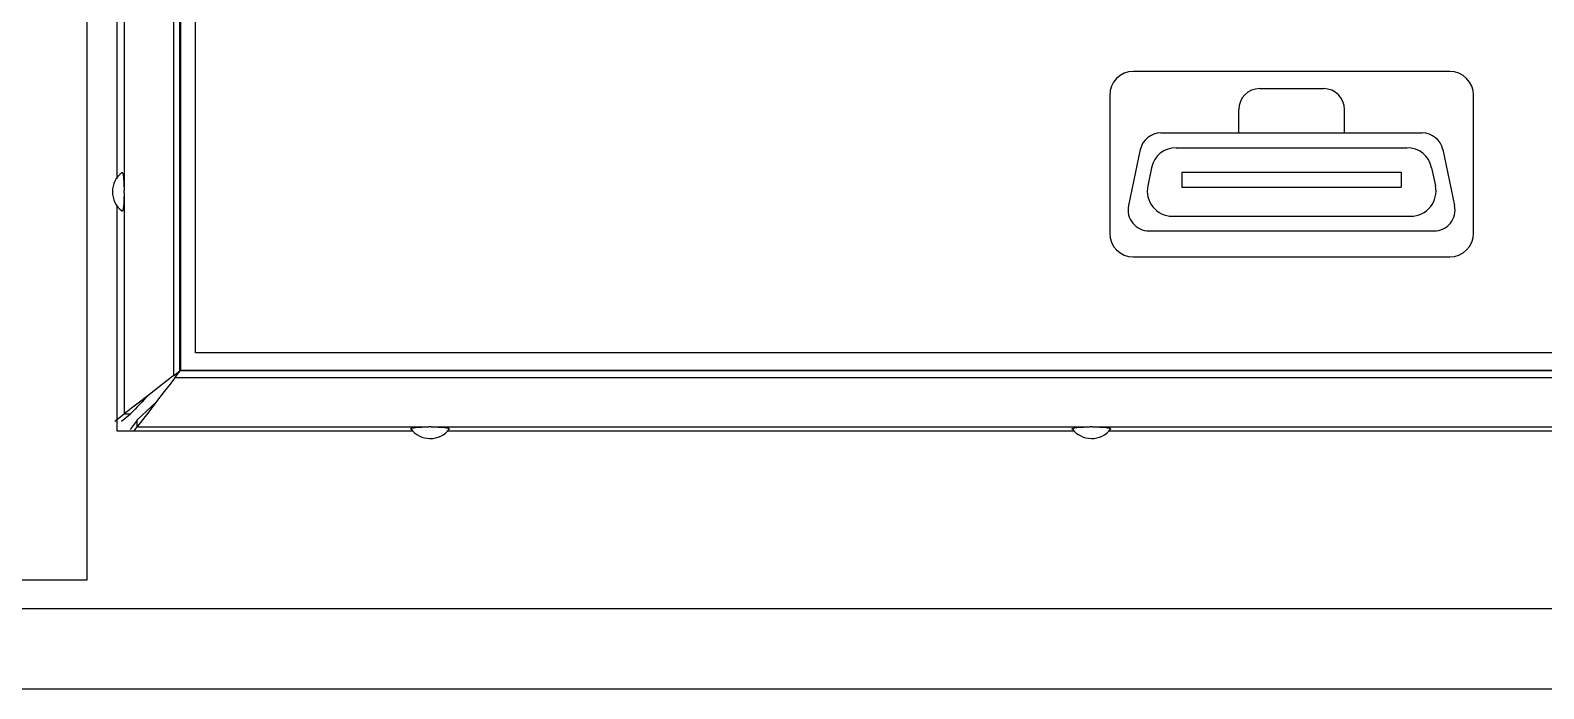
# Model space of a CAD drawing. Header units: inches. Extents: x 0.6 to 61.5, y 0.9 to 41.7.
# Drawn here: x 7.146 to 8.948, y 35.077 to 35.861 of the extents above; entities that cross this region are included whole.
import ezdxf

# ---------------------------------------------------------------- set-up
doc = ezdxf.new("R2010")
doc.units = ezdxf.units.IN
doc.header["$MEASUREMENT"] = 0
doc.layers.add('ARTWORK', color=2, linetype='Continuous')
doc.layers.add('OBJECT', color=7, linetype='Continuous')

msp = doc.modelspace()

# ---------------------------------------------------------------- linework, layer by layer
at = {"layer": 'ARTWORK'}
for points in [[(3.0834, 37.1385), (7.2134, 37.1385), (7.2134, 35.2065), (3.0834, 35.2065), (3.0834, 37.1385)], [(13.4131, 35.4773), (7.3431, 35.4773), (7.3431, 37.0473), (13.4131, 37.0473), (13.4131, 35.4773), (13.4131, 35.4773)], [(8.4593, 35.5913), (8.8364, 35.5913), (8.8419, 35.5919), (8.8471, 35.5935), (8.852, 35.596), (8.8562, 35.5995), (8.8597, 35.6038), (8.8623, 35.6086), (8.8639, 35.6139), (8.8644, 35.6193), (8.8644, 35.7838), (8.8639, 35.7893), (8.8623, 35.7945), (8.8597, 35.7993), (8.8562, 35.8036), (8.852, 35.8071), (8.8471, 35.8097), (8.8419, 35.8113), (8.8364, 35.8118), (8.4593, 35.8118), (8.4539, 35.8113), (8.4486, 35.8097), (8.4438, 35.8071), (8.4395, 35.8036), (8.436, 35.7993), (8.4335, 35.7945), (8.4319, 35.7893), (8.4313, 35.7838), (8.4313, 35.6193), (8.4319, 35.6139), (8.4335, 35.6086), (8.436, 35.6038), (8.4395, 35.5995), (8.4438, 35.596), (8.4486, 35.5935), (8.4539, 35.5919), (8.4593, 35.5913)]]:
    msp.add_lwpolyline(points, dxfattribs=at)
at = {"layer": 'OBJECT'}
for p, q in [((7.3167, 37.0686), (7.3167, 35.4497)), ((7.3245, 35.4557), (7.3245, 37.0626)), ((7.3253, 37.062), (7.3253, 35.4563)), ((7.2579, 36.2579), (7.2579, 35.6702)), ((7.2492, 36.2431), (7.2492, 35.684)), ((8.6099, 35.7915), (8.6859, 35.7915)), ((8.5849, 35.7387), (8.5849, 35.7665)), ((8.7109, 35.7387), (8.7109, 35.7665)), ((8.4922, 35.7387), (8.8035, 35.7387)), ((8.4677, 35.7189), (8.4537, 35.6523)), ((8.5105, 35.7212), (8.7852, 35.7212)), ((8.828, 35.7189), (8.842, 35.6523)), ((8.4811, 35.6974), (8.4766, 35.6759)), ((8.8146, 35.6974), (8.8191, 35.6759)), ((8.5172, 35.692), (8.7785, 35.692)), ((8.5172, 35.692), (8.5172, 35.6744)), ((8.7785, 35.692), (8.7785, 35.6744)), ((7.2579, 35.6688), (7.2579, 35.6702)), ((7.2579, 35.6674), (7.2579, 35.6688)), ((7.2579, 35.6674), (7.2579, 35.4044)), ((8.5172, 35.6744), (8.7785, 35.6744)), ((7.2492, 35.6526), (7.2492, 35.3845)), ((8.506, 35.6397), (8.7898, 35.6397)), ((8.4782, 35.6221), (8.8175, 35.6221)), ((7.3167, 35.4497), (7.3245, 35.4557)), ((7.3187, 35.4478), (7.3247, 35.4555)), ((7.3187, 35.4478), (13.4375, 35.4478)), ((13.4316, 35.4555), (7.3247, 35.4555)), ((7.3253, 35.4563), (13.431, 35.4563)), ((7.2733, 35.3968), (7.2967, 35.419)), ((7.247, 35.396), (7.2579, 35.4044)), ((7.2549, 35.396), (7.2657, 35.4044)), ((7.2579, 35.4044), (7.2657, 35.4044)), ((7.2734, 35.3968), (7.265, 35.3859)), ((7.2699, 35.3845), (7.2734, 35.389)), ((7.2734, 35.389), (7.2734, 35.3968)), ((7.2734, 35.389), (7.6207, 35.389)), ((7.6221, 35.389), (7.6207, 35.389)), ((7.6235, 35.389), (7.6221, 35.389)), ((7.6235, 35.389), (8.4081, 35.389)), ((8.4095, 35.389), (8.4081, 35.389)), ((8.4109, 35.389), (8.4095, 35.389)), ((8.4109, 35.389), (9.1955, 35.389)), ((7.2492, 35.3845), (7.6012, 35.3845)), ((7.6435, 35.3845), (8.3886, 35.3845)), ((8.4309, 35.3845), (9.176, 35.3845)), ((34.1692, 35.1725), (1.2992, 35.1725)), ((1.2992, 35.0775), (34.1692, 35.0775))]:
    msp.add_line(p, q, dxfattribs=at)
at = {"layer": 'OBJECT', "flags": 128}
for points in [[(7.2553, 35.6916), (7.2555, 35.6919), (7.2563, 35.6906), (7.2568, 35.6886), (7.2572, 35.6859), (7.2577, 35.6784), (7.2579, 35.6702)], [(7.2579, 35.6674), (7.2577, 35.6591), (7.2575, 35.6551), (7.2572, 35.6516), (7.2563, 35.6469), (7.2555, 35.6456), (7.2553, 35.6459)], [(7.3167, 35.4497), (7.316, 35.4492), (7.3145, 35.448), (7.3089, 35.4437), (7.2999, 35.4368), (7.2882, 35.4277), (7.2762, 35.4185), (7.2668, 35.4112), (7.2607, 35.4065), (7.2589, 35.4052), (7.2579, 35.4044)], [(7.3187, 35.4478), (7.3181, 35.4471), (7.3169, 35.4455), (7.3127, 35.44), (7.3058, 35.431), (7.2967, 35.4193), (7.2873, 35.4071), (7.2802, 35.3978), (7.2755, 35.3917), (7.2741, 35.3899), (7.2734, 35.389)], [(7.5992, 35.3864), (7.599, 35.3865), (7.6003, 35.3874), (7.6023, 35.3878), (7.605, 35.3882), (7.6125, 35.3888), (7.6207, 35.389)], [(7.6235, 35.389), (7.6318, 35.3888), (7.6358, 35.3885), (7.6392, 35.3882), (7.644, 35.3874), (7.6453, 35.3865), (7.645, 35.3864)], [(8.3866, 35.3864), (8.3864, 35.3865), (8.3877, 35.3874), (8.3897, 35.3878), (8.3924, 35.3882), (8.3999, 35.3888), (8.4081, 35.389)], [(8.4109, 35.389), (8.4192, 35.3888), (8.4232, 35.3885), (8.4266, 35.3882), (8.4314, 35.3874), (8.4327, 35.3865), (8.4324, 35.3864)]]:
    msp.add_lwpolyline(points, dxfattribs=at)
at = {"layer": 'OBJECT'}
for centre, radius, start, end in [((8.6099, 35.7665), 0.025, 90, 180), ((8.6859, 35.7665), 0.025, 0, 90), ((8.4922, 35.7137), 0.025, 90, 168.1095), ((8.8035, 35.7137), 0.025, 11.8905, 90), ((8.5105, 35.6912), 0.03, 90, 168.1095), ((8.7852, 35.6912), 0.03, 11.8905, 90), ((7.2718, 35.6693), 0.0276, 126.363, 181.026), ((8.506, 35.6697), 0.03, 168.1095, 270), ((8.7898, 35.6697), 0.03, 270, 11.8905), ((7.2711, 35.6678), 0.0269, 177.8616, 234.2799), ((8.4782, 35.6471), 0.025, 168.1095, 270), ((8.8175, 35.6471), 0.025, 270, 11.8905), ((29.5362, 14.2071), 30.7457, 136.35437, 136.41439), ((7.6216, 35.4029), 0.0276, 216.3596, 271.023), ((7.6231, 35.4021), 0.0269, 267.8678, 324.2773), ((8.409, 35.4029), 0.0276, 216.3649, 271.0178), ((8.4105, 35.4021), 0.0269, 267.8636, 324.2815)]:
    msp.add_arc(centre, radius, start, end, dxfattribs=at)

doc.saveas('drawing.dxf')
